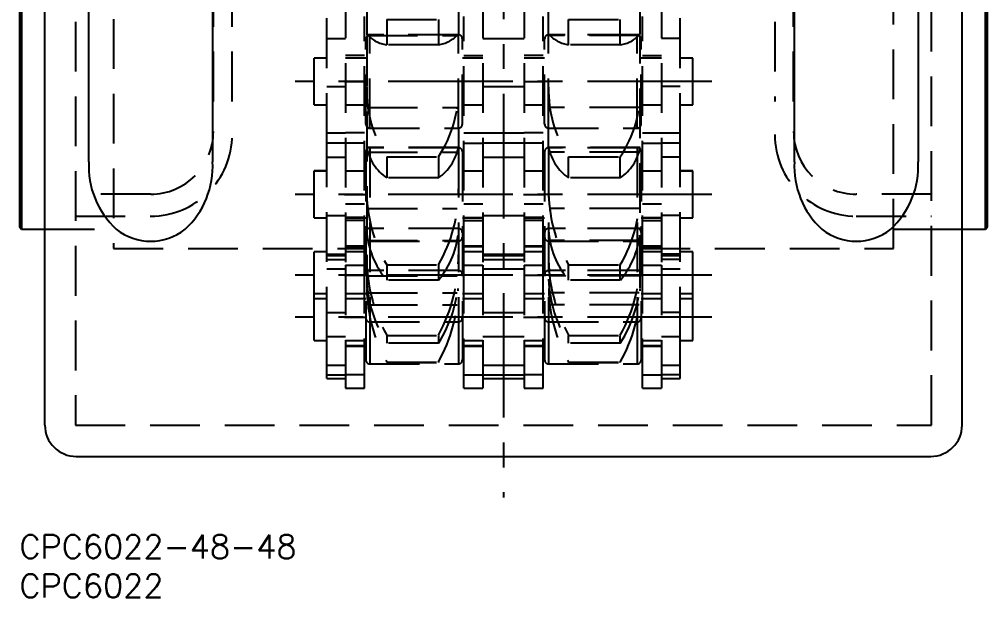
# Model space of a CAD drawing. Extents: x -8 to 371, y -8 to 402.
# Drawn here: x 0 to 123.5, y -8 to 65.7 of the extents above; entities that cross this region are included whole.
import ezdxf

# ---------------------------------------------------------------- set-up
doc = ezdxf.new("R2010")
doc.units = 0
doc.header["$LTSCALE"] = 0.5
doc.linetypes.add('CENTER', pattern=[50.8, 31.75, -6.35, 6.35, -6.35])
doc.linetypes.add('DASHED', pattern=[19.05, 12.7, -6.35])
for name, color, linetype in [('MSM_CENTER', 1, 'CENTER'), ('MSM_CONTINUOUS', 7, 'CONTINUOUS'), ('MSM_DASHED', 4, 'DASHED'), ('MSM_PART_NUMBER', 7, 'CONTINUOUS')]:
    doc.layers.add(name, color=color, linetype=linetype)
doc.styles.get("Standard").update_dxf_attribs({"font": 'txt.shx', "height": 3, "bigfont": 'bigfont.shx'})

msp = doc.modelspace()

# ---------------------------------------------------------------- linework, layer by layer
at = {"layer": 'MSM_CENTER'}
for p, q in [((61.75, 183.23), (61.75, 4.77)), ((88.32, 57.82), (35.18, 57.82)), ((88.32, 57.81), (35.18, 57.81)), ((41.48, 57.81), (44.12, 57.81)), ((59.22, 57.81), (56.58, 57.81)), ((64.28, 57.81), (66.92, 57.81)), ((82.02, 57.81), (79.38, 57.81)), ((88.32, 43.42), (35.18, 43.42)), ((88.32, 43.41), (35.18, 43.41)), ((41.48, 43.41), (44.12, 43.41)), ((59.22, 43.41), (56.58, 43.41)), ((64.28, 43.41), (66.92, 43.41)), ((82.02, 43.41), (79.38, 43.41)), ((88.32, 33.12), (35.18, 33.12)), ((88.32, 33.11), (35.18, 33.11)), ((41.48, 33.12), (44.12, 33.12)), ((59.22, 33.12), (56.58, 33.12)), ((64.28, 33.12), (66.92, 33.12)), ((82.02, 33.12), (79.38, 33.12)), ((88.32, 27.75), (35.18, 27.75)), ((41.48, 27.75), (44.12, 27.75)), ((59.22, 27.75), (56.58, 27.75)), ((64.28, 27.75), (66.92, 27.75)), ((82.02, 27.75), (79.38, 27.75))]:
    msp.add_line(p, q, dxfattribs=at)
at = {"layer": 'MSM_CONTINUOUS'}
for p, q in [((0, 148.72), (0, 39.28)), ((0.28, 149), (0.28, 39)), ((123.22, 39), (123.22, 149)), ((123.5, 39.28), (123.5, 148.72)), ((3.25, 14), (3.25, 94)), ((120.25, 14), (120.25, 94)), ((8.85, 47.57), (8.85, 85.6)), ((24.65, 85.6), (24.65, 47.57)), ((98.85, 47.57), (98.85, 85.6)), ((114.65, 85.6), (114.65, 47.57)), ((0, 39.28), (0.28, 39)), ((0.28, 39), (3.25, 39)), ((120.25, 39), (123.22, 39)), ((123.22, 39), (123.5, 39.28)), ((7.25, 10), (116.25, 10))]:
    msp.add_line(p, q, dxfattribs=at)
for centre, radius, start, end in [((19.8, 47.02), 10.96, 177.1143, 227.2696), ((13.7, 47.02), 10.96, 312.7304, 2.8857), ((109.8, 47.02), 10.96, 177.1143, 227.2696), ((103.7, 47.02), 10.96, 312.7304, 2.8857), ((16.75, 44.54), 7.1, 231.8066, 308.1934), ((106.75, 44.54), 7.1, 231.8066, 308.1934), ((7.25, 14), 4, 180, 270), ((116.25, 14), 4, 270, 0)]:
    msp.add_arc(centre, radius, start, end, dxfattribs=at)
at = {"layer": 'MSM_DASHED'}
for p, q in [((12, 151.5), (12, 36.5)), ((111.5, 36.5), (111.5, 151.5)), ((44.3, 124.22), (44.3, 63.74)), ((79.2, 63.78), (79.2, 124.26)), ((7.15, 94), (7.15, 14)), ((24.75, 55.27), (24.75, 94)), ((27.15, 55.27), (27.15, 94)), ((96.35, 94), (96.35, 55.27)), ((98.75, 55.27), (98.75, 94)), ((116.35, 14), (116.35, 94)), ((39.2, 49.99), (39.2, 82.96)), ((84.3, 49.99), (84.3, 82.96)), ((41.6, 69.68), (41.6, 34.37)), ((56, 69.18), (56, 63.76)), ((59.1, 69.68), (59.1, 34.37)), ((64.4, 69.68), (64.4, 34.37)), ((67.5, 63.76), (67.5, 69.18)), ((81.9, 69.68), (81.9, 34.37)), ((44, 34.37), (44, 66.09)), ((46.85, 65.73), (53.45, 65.73)), ((46.85, 65.73), (46.85, 62.47)), ((53.45, 65.73), (53.45, 62.47)), ((56.7, 34.37), (56.7, 66.09)), ((66.8, 34.37), (66.8, 66.09)), ((70.05, 62.47), (70.05, 65.73)), ((70.05, 65.73), (76.65, 65.73)), ((76.65, 62.47), (76.65, 65.73)), ((79.5, 34.37), (79.5, 66.09)), ((39.2, 63.28), (41.6, 63.28)), ((39.2, 63.27), (41.6, 63.27)), ((44.2, 63.27), (44.2, 63.26)), ((44.2, 52.35), (44.2, 63.26)), ((44.3, 63.5), (44.3, 31.52)), ((55.95, 63.77), (44.35, 63.77)), ((44.35, 63.77), (44.44, 63.69)), ((44.44, 63.69), (55.86, 63.69)), ((56, 63.77), (44.7, 63.77)), ((44.7, 63.77), (44.7, 63.76)), ((56, 63.76), (44.7, 63.76)), ((44.7, 51.85), (44.7, 63.76)), ((55.95, 63.77), (55.98, 63.75)), ((55.98, 63.75), (55.98, 63.73)), ((56, 51.85), (56, 63.76)), ((56.5, 63.27), (56.5, 63.26)), ((56.5, 52.35), (56.5, 63.26)), ((59.1, 63.28), (64.4, 63.28)), ((59.1, 63.27), (64.4, 63.27)), ((67, 63.27), (67, 63.26)), ((67, 52.35), (67, 63.26)), ((78.8, 63.77), (67.5, 63.77)), ((78.8, 63.76), (67.5, 63.76)), ((67.5, 51.85), (67.5, 63.76)), ((79.15, 63.77), (67.55, 63.77)), ((67.55, 63.77), (67.64, 63.69)), ((79.06, 63.69), (67.64, 63.69)), ((78.8, 63.77), (78.8, 63.76)), ((78.8, 51.85), (78.8, 63.76)), ((79.2, 31.52), (79.2, 63.5)), ((79.3, 63.27), (79.3, 63.26)), ((79.3, 52.35), (79.3, 63.26)), ((84.3, 63.28), (81.9, 63.28)), ((84.3, 63.27), (81.9, 63.27)), ((53.45, 62.47), (46.85, 62.47)), ((76.65, 62.47), (70.05, 62.47)), ((39.2, 60.8), (37.6, 60.8)), ((37.6, 60.79), (37.6, 60.8)), ((39.2, 60.79), (37.6, 60.79)), ((37.6, 54.83), (37.6, 60.79)), ((44, 61.14), (41.6, 61.14)), ((44, 61.13), (41.6, 61.13)), ((44.2, 60.8), (41.6, 60.8)), ((44, 60.79), (41.6, 60.79)), ((44.2, 60.79), (44, 60.79)), ((59.1, 60.8), (56.5, 60.8)), ((56.7, 60.79), (56.5, 60.79)), ((56.7, 61.14), (59.1, 61.14)), ((56.7, 61.13), (59.1, 61.13)), ((59.1, 60.79), (56.7, 60.79)), ((66.8, 61.14), (64.4, 61.14)), ((66.8, 61.13), (64.4, 61.13)), ((67, 60.8), (64.4, 60.8)), ((66.8, 60.79), (64.4, 60.79)), ((67, 60.79), (66.8, 60.79)), ((81.9, 60.8), (79.3, 60.8)), ((79.5, 60.79), (79.3, 60.79)), ((79.5, 61.14), (81.9, 61.14)), ((79.5, 61.13), (81.9, 61.13)), ((81.9, 60.79), (79.5, 60.79)), ((85.9, 60.8), (84.3, 60.8)), ((85.9, 60.79), (84.3, 60.79)), ((85.9, 60.79), (85.9, 60.8)), ((85.9, 54.83), (85.9, 60.79)), ((39.2, 57.16), (41.6, 57.16)), ((39.2, 57.15), (41.6, 57.15)), ((59.1, 57.16), (64.4, 57.16)), ((59.1, 57.15), (64.4, 57.15)), ((84.3, 57.16), (81.9, 57.16)), ((84.3, 57.15), (81.9, 57.15)), ((37.6, 54.84), (39.2, 54.84)), ((37.6, 54.83), (39.2, 54.83)), ((41.6, 54.84), (44.2, 54.84)), ((41.6, 54.83), (44, 54.83)), ((44, 54.83), (44.2, 54.83)), ((44.44, 54.5), (55.86, 54.5)), ((55.83, 54.31), (55.86, 54.5)), ((56.5, 54.84), (59.1, 54.84)), ((56.5, 54.83), (56.7, 54.83)), ((56.7, 54.83), (59.1, 54.83)), ((64.4, 54.84), (67, 54.84)), ((64.4, 54.83), (66.8, 54.83)), ((66.8, 54.83), (67, 54.83)), ((79.06, 54.5), (67.64, 54.5)), ((79.3, 54.84), (81.9, 54.84)), ((79.3, 54.83), (79.5, 54.83)), ((79.5, 54.83), (81.9, 54.83)), ((84.3, 54.84), (85.9, 54.84)), ((84.3, 54.83), (85.9, 54.83)), ((41.6, 51.24), (39.2, 51.24)), ((41.6, 51.23), (39.2, 51.23)), ((44, 51.27), (41.6, 51.27)), ((44, 51.26), (41.6, 51.26)), ((44.7, 51.86), (56, 51.86)), ((44.7, 51.85), (56, 51.85)), ((56, 51.85), (56, 49.37)), ((56.7, 51.27), (59.1, 51.27)), ((56.7, 51.26), (59.1, 51.26)), ((64.4, 51.24), (59.1, 51.24)), ((64.4, 51.23), (59.1, 51.23)), ((66.8, 51.27), (64.4, 51.27)), ((66.8, 51.26), (64.4, 51.26)), ((67.5, 51.86), (78.8, 51.86)), ((67.5, 51.85), (78.8, 51.85)), ((67.5, 49.37), (67.5, 51.85)), ((79.5, 51.27), (81.9, 51.27)), ((79.5, 51.26), (81.9, 51.26)), ((84.3, 51.24), (81.9, 51.24)), ((84.3, 51.23), (81.9, 51.23)), ((39.2, 50), (41.6, 50)), ((39.2, 25.29), (39.2, 49.99)), ((39.2, 49.99), (41.6, 49.99)), ((44, 49.96), (41.6, 49.96)), ((44, 49.95), (41.6, 49.95)), ((56.7, 49.96), (59.1, 49.96)), ((56.7, 49.95), (59.1, 49.95)), ((59.1, 50), (64.4, 50)), ((59.1, 49.99), (64.4, 49.99)), ((66.8, 49.96), (64.4, 49.96)), ((66.8, 49.95), (64.4, 49.95)), ((79.5, 49.96), (81.9, 49.96)), ((79.5, 49.95), (81.9, 49.95)), ((81.9, 50), (84.3, 50)), ((81.9, 49.99), (84.3, 49.99)), ((84.3, 25.29), (84.3, 49.99)), ((39.2, 48.18), (41.6, 48.18)), ((39.2, 48.18), (41.6, 48.18)), ((44.2, 48.87), (44.2, 27.66)), ((44.2, 48.87), (44.2, 48.87)), ((56, 49.38), (44.3, 49.38)), ((44.44, 48.79), (55.86, 48.79)), ((56, 49.37), (44.7, 49.37)), ((44.7, 49.37), (44.7, 27.16)), ((56, 49.37), (44.7, 49.37)), ((44.7, 49.37), (44.7, 49.37)), ((46.85, 48.22), (46.85, 45.51)), ((46.85, 48.22), (53.45, 48.22)), ((53.45, 48.22), (53.45, 45.51)), ((56, 49.37), (56, 27.16)), ((56.5, 48.87), (56.5, 27.66)), ((56.5, 48.87), (56.5, 48.87)), ((59.1, 48.18), (64.4, 48.18)), ((59.1, 48.18), (64.4, 48.18)), ((67, 48.87), (67, 27.66)), ((67, 48.87), (67, 48.87)), ((79.2, 49.38), (67.5, 49.38)), ((78.8, 49.37), (67.5, 49.37)), ((67.5, 49.37), (67.5, 27.16)), ((78.8, 49.37), (67.5, 49.37)), ((79.06, 48.79), (67.64, 48.79)), ((70.05, 48.22), (76.65, 48.22)), ((70.05, 45.51), (70.05, 48.22)), ((76.65, 45.51), (76.65, 48.22)), ((78.8, 49.37), (78.8, 27.16)), ((78.8, 49.37), (78.8, 49.37)), ((79.3, 48.87), (79.3, 27.66)), ((79.3, 48.87), (79.3, 48.87)), ((84.3, 48.18), (81.9, 48.18)), ((84.3, 48.18), (81.9, 48.18)), ((39.2, 46.4), (37.6, 46.4)), ((37.6, 46.39), (37.6, 46.4)), ((39.2, 46.39), (37.6, 46.39)), ((37.6, 40.43), (37.6, 46.39)), ((44.2, 46.39), (41.6, 46.39)), ((44, 46.39), (41.6, 46.39)), ((44.2, 46.4), (44, 46.4)), ((56.7, 46.4), (56.5, 46.4)), ((59.1, 46.39), (56.5, 46.39)), ((59.1, 46.39), (56.7, 46.39)), ((67, 46.39), (64.4, 46.39)), ((66.8, 46.39), (64.4, 46.39)), ((67, 46.4), (66.8, 46.4)), ((79.5, 46.4), (79.3, 46.4)), ((81.9, 46.39), (79.3, 46.39)), ((81.9, 46.39), (79.5, 46.39)), ((85.9, 46.4), (84.3, 46.4)), ((85.9, 46.39), (84.3, 46.39)), ((85.9, 46.39), (85.9, 46.4)), ((85.9, 40.43), (85.9, 46.39)), ((53.45, 45.51), (46.85, 45.51)), ((76.65, 45.51), (70.05, 45.51)), ((16.75, 43.44), (7.15, 43.44)), ((116.35, 43.44), (106.75, 43.44)), ((44, 42.16), (41.6, 42.16)), ((44, 42.16), (41.6, 42.16)), ((59.1, 42.16), (56.7, 42.16)), ((59.1, 42.16), (56.7, 42.16)), ((66.8, 42.16), (64.4, 42.16)), ((66.8, 42.16), (64.4, 42.16)), ((81.9, 42.16), (79.5, 42.16)), ((81.9, 42.16), (79.5, 42.16)), ((44.44, 41.63), (55.86, 41.63)), ((67.64, 41.63), (67.68, 41.37)), ((79.06, 41.63), (67.64, 41.63)), ((7.15, 40.63), (16.75, 40.63)), ((37.6, 40.44), (39.2, 40.44)), ((37.6, 40.43), (39.2, 40.43)), ((39.2, 40.74), (41.6, 40.74)), ((39.2, 40.73), (41.6, 40.73)), ((44, 40.46), (41.6, 40.46)), ((44, 40.46), (41.6, 40.46)), ((41.6, 40.43), (44.2, 40.43)), ((41.6, 40.43), (44, 40.43)), ((44, 40.09), (41.6, 40.09)), ((44, 40.09), (41.6, 40.09)), ((44, 40.44), (44.2, 40.44)), ((56.5, 40.44), (56.7, 40.44)), ((56.5, 40.43), (59.1, 40.43)), ((56.7, 40.46), (59.1, 40.46)), ((56.7, 40.46), (59.1, 40.46)), ((56.7, 40.43), (59.1, 40.43)), ((56.7, 40.09), (59.1, 40.09)), ((56.7, 40.09), (59.1, 40.09)), ((59.1, 40.74), (64.4, 40.74)), ((59.1, 40.73), (64.4, 40.73)), ((66.8, 40.46), (64.4, 40.46)), ((66.8, 40.46), (64.4, 40.46)), ((64.4, 40.43), (67, 40.43)), ((64.4, 40.43), (66.8, 40.43)), ((66.8, 40.09), (64.4, 40.09)), ((66.8, 40.09), (64.4, 40.09)), ((66.8, 40.44), (67, 40.44)), ((79.3, 40.44), (79.5, 40.44)), ((79.3, 40.43), (81.9, 40.43)), ((79.5, 40.46), (81.9, 40.46)), ((79.5, 40.46), (81.9, 40.46)), ((79.5, 40.43), (81.9, 40.43)), ((79.5, 40.09), (81.9, 40.09)), ((79.5, 40.09), (81.9, 40.09)), ((84.3, 40.74), (81.9, 40.74)), ((84.3, 40.73), (81.9, 40.73)), ((84.3, 40.44), (85.9, 40.44)), ((84.3, 40.43), (85.9, 40.43)), ((106.75, 40.63), (116.35, 40.63)), ((3.25, 39), (7.15, 39)), ((3.25, 39), (12, 39)), ((56, 39.08), (44.3, 39.08)), ((56, 39.07), (44.7, 39.07)), ((56, 39.07), (44.7, 39.07)), ((79.2, 39.08), (67.5, 39.08)), ((78.8, 39.07), (67.5, 39.07)), ((78.8, 39.07), (67.5, 39.07)), ((111.5, 39), (120.25, 39)), ((116.35, 39), (120.25, 39)), ((44.44, 37.55), (55.86, 37.55)), ((44.7, 37.46), (56, 37.46)), ((44.7, 37.46), (56, 37.46)), ((55.86, 37.55), (55.84, 37.46)), ((67.5, 37.46), (78.8, 37.46)), ((67.5, 37.46), (78.8, 37.46)), ((79.06, 37.55), (67.64, 37.55)), ((67.66, 37.46), (67.64, 37.55)), ((12, 36.5), (44.3, 36.5)), ((39.2, 36.1), (37.6, 36.1)), ((37.6, 36.09), (37.6, 36.1)), ((39.2, 36.09), (37.6, 36.09)), ((37.6, 30.13), (37.6, 36.09)), ((44, 36.8), (41.6, 36.8)), ((44, 36.79), (41.6, 36.79)), ((44, 36.78), (41.6, 36.78)), ((44, 36.78), (41.6, 36.78)), ((41.6, 36.76), (44, 36.76)), ((41.6, 36.75), (44, 36.75)), ((44.2, 36.1), (41.6, 36.1)), ((44, 36.1), (41.6, 36.1)), ((44.2, 36.09), (44, 36.09)), ((59.1, 36.1), (56.5, 36.1)), ((56.7, 36.09), (56.5, 36.09)), ((59.1, 36.8), (56.7, 36.8)), ((59.1, 36.79), (56.7, 36.79)), ((56.7, 36.78), (59.1, 36.78)), ((56.7, 36.78), (59.1, 36.78)), ((56.7, 36.76), (59.1, 36.76)), ((56.7, 36.75), (59.1, 36.75)), ((59.1, 36.1), (56.7, 36.1)), ((66.8, 36.8), (64.4, 36.8)), ((66.8, 36.79), (64.4, 36.79)), ((66.8, 36.78), (64.4, 36.78)), ((66.8, 36.78), (64.4, 36.78)), ((64.4, 36.76), (66.8, 36.76)), ((64.4, 36.75), (66.8, 36.75)), ((67, 36.1), (64.4, 36.1)), ((66.8, 36.1), (64.4, 36.1)), ((67, 36.09), (66.8, 36.09)), ((79.2, 36.5), (111.5, 36.5)), ((81.9, 36.1), (79.3, 36.1)), ((79.5, 36.09), (79.3, 36.09)), ((81.9, 36.8), (79.5, 36.8)), ((81.9, 36.79), (79.5, 36.79)), ((79.5, 36.78), (81.9, 36.78)), ((79.5, 36.78), (81.9, 36.78)), ((79.5, 36.76), (81.9, 36.76)), ((79.5, 36.75), (81.9, 36.75)), ((81.9, 36.1), (79.5, 36.1)), ((85.9, 36.1), (84.3, 36.1)), ((85.9, 36.09), (84.3, 36.09)), ((85.9, 36.09), (85.9, 36.1)), ((85.9, 30.13), (85.9, 36.09)), ((39.2, 35.8), (41.6, 35.8)), ((39.2, 35.79), (41.6, 35.79)), ((41.6, 35.57), (39.2, 35.57)), ((39.2, 35.11), (41.6, 35.11)), ((59.1, 35.8), (64.4, 35.8)), ((59.1, 35.79), (64.4, 35.79)), ((64.4, 35.57), (59.1, 35.57)), ((59.1, 35.11), (64.4, 35.11)), ((84.3, 35.8), (81.9, 35.8)), ((84.3, 35.79), (81.9, 35.79)), ((84.3, 35.57), (81.9, 35.57)), ((84.3, 35.11), (81.9, 35.11)), ((39.2, 33.91), (41.6, 33.91)), ((41.6, 34.37), (41.6, 18.7)), ((41.6, 34.37), (44, 34.37)), ((41.6, 34.37), (44, 34.37)), ((44, 18.7), (44, 34.37)), ((56, 33.71), (44.3, 33.71)), ((56, 33.71), (44.7, 33.71)), ((46.85, 34.42), (53.45, 34.42)), ((46.85, 34.42), (46.85, 32.48)), ((53.45, 34.42), (53.45, 32.48)), ((56.7, 18.7), (56.7, 34.37)), ((56.7, 34.37), (59.1, 34.37)), ((56.7, 34.37), (59.1, 34.37)), ((59.1, 34.37), (59.1, 18.7)), ((59.1, 33.91), (64.4, 33.91)), ((64.4, 34.37), (64.4, 18.7)), ((64.4, 34.37), (66.8, 34.37)), ((64.4, 34.37), (66.8, 34.37)), ((66.8, 18.7), (66.8, 34.37)), ((78.8, 33.71), (67.5, 33.71)), ((79.2, 33.71), (67.5, 33.71)), ((70.05, 34.42), (76.65, 34.42)), ((70.05, 32.48), (70.05, 34.42)), ((76.65, 32.48), (76.65, 34.42)), ((79.5, 18.7), (79.5, 34.37)), ((79.5, 34.37), (81.9, 34.37)), ((79.5, 34.37), (81.9, 34.37)), ((81.9, 34.37), (81.9, 18.7)), ((81.9, 33.91), (84.3, 33.91)), ((44.44, 33.01), (55.86, 33.01)), ((53.45, 32.48), (46.85, 32.48)), ((79.06, 33.01), (67.64, 33.01)), ((76.65, 32.48), (70.05, 32.48)), ((44.44, 30.88), (55.86, 30.88)), ((79.06, 30.88), (67.64, 30.88)), ((39.2, 30.73), (37.6, 30.73)), ((37.6, 30.14), (39.2, 30.14)), ((37.6, 30.13), (39.2, 30.13)), ((37.6, 24.77), (37.6, 30.13)), ((44, 30.73), (41.6, 30.73)), ((44.2, 30.73), (41.6, 30.73)), ((41.6, 30.14), (44.2, 30.14)), ((41.6, 30.14), (44, 30.14)), ((44, 30.13), (44.2, 30.13)), ((59.1, 30.73), (56.5, 30.73)), ((56.5, 30.14), (59.1, 30.14)), ((56.5, 30.13), (56.7, 30.13)), ((59.1, 30.73), (56.7, 30.73)), ((56.7, 30.14), (59.1, 30.14)), ((66.8, 30.73), (64.4, 30.73)), ((67, 30.73), (64.4, 30.73)), ((64.4, 30.14), (67, 30.14)), ((64.4, 30.14), (66.8, 30.14)), ((66.8, 30.13), (67, 30.13)), ((81.9, 30.73), (79.3, 30.73)), ((79.3, 30.14), (81.9, 30.14)), ((79.3, 30.13), (79.5, 30.13)), ((81.9, 30.73), (79.5, 30.73)), ((79.5, 30.14), (81.9, 30.14)), ((85.9, 30.73), (84.3, 30.73)), ((84.3, 30.14), (85.9, 30.14)), ((84.3, 30.13), (85.9, 30.13)), ((85.9, 24.77), (85.9, 30.13)), ((44.44, 29.32), (55.86, 29.32)), ((79.06, 29.32), (67.64, 29.32)), ((39.2, 28.35), (41.6, 28.35)), ((39.2, 28.35), (41.6, 28.35)), ((44.2, 27.66), (44.2, 22.3)), ((56.5, 27.66), (56.5, 22.3)), ((59.1, 28.35), (64.4, 28.35)), ((59.1, 28.35), (64.4, 28.35)), ((67, 27.66), (67, 22.3)), ((79.3, 27.66), (79.3, 22.3)), ((84.3, 28.35), (81.9, 28.35)), ((84.3, 28.35), (81.9, 28.35)), ((44.7, 27.16), (56, 27.16)), ((44.7, 27.16), (56, 27.16)), ((44.7, 27.16), (44.7, 21.8)), ((56, 27.16), (56, 21.8)), ((67.5, 27.16), (78.8, 27.16)), ((67.5, 27.16), (78.8, 27.16)), ((67.5, 27.16), (67.5, 21.8)), ((78.8, 27.16), (78.8, 21.8)), ((37.6, 24.77), (39.2, 24.77)), ((39.2, 25.3), (41.6, 25.3)), ((39.2, 25.29), (41.6, 25.29)), ((39.2, 19.93), (39.2, 25.29)), ((41.6, 24.77), (44, 24.77)), ((41.6, 24.77), (44.2, 24.77)), ((46.85, 25.44), (53.45, 25.44)), ((46.85, 25.44), (46.85, 24.43)), ((53.45, 25.44), (53.45, 24.43)), ((56.5, 24.77), (59.1, 24.77)), ((56.7, 24.77), (59.1, 24.77)), ((59.1, 25.3), (64.4, 25.3)), ((59.1, 25.29), (64.4, 25.29)), ((64.4, 24.77), (66.8, 24.77)), ((64.4, 24.77), (67, 24.77)), ((70.05, 25.44), (76.65, 25.44)), ((70.05, 24.43), (70.05, 25.44)), ((76.65, 24.43), (76.65, 25.44)), ((79.3, 24.77), (81.9, 24.77)), ((79.5, 24.77), (81.9, 24.77)), ((81.9, 25.3), (84.3, 25.3)), ((81.9, 25.29), (84.3, 25.29)), ((84.3, 19.93), (84.3, 25.29)), ((84.3, 24.77), (85.9, 24.77)), ((44, 24.11), (41.6, 24.11)), ((44, 24.11), (41.6, 24.11)), ((44, 24.09), (41.6, 24.09)), ((44, 24.08), (41.6, 24.08)), ((41.6, 24.07), (44, 24.07)), ((41.6, 24.07), (44, 24.07)), ((53.45, 24.43), (46.85, 24.43)), ((59.1, 24.11), (56.7, 24.11)), ((59.1, 24.11), (56.7, 24.11)), ((56.7, 24.09), (59.1, 24.09)), ((56.7, 24.08), (59.1, 24.08)), ((56.7, 24.07), (59.1, 24.07)), ((56.7, 24.07), (59.1, 24.07)), ((66.8, 24.11), (64.4, 24.11)), ((66.8, 24.11), (64.4, 24.11)), ((66.8, 24.09), (64.4, 24.09)), ((66.8, 24.08), (64.4, 24.08)), ((64.4, 24.07), (66.8, 24.07)), ((64.4, 24.07), (66.8, 24.07)), ((76.65, 24.43), (70.05, 24.43)), ((81.9, 24.11), (79.5, 24.11)), ((81.9, 24.11), (79.5, 24.11)), ((79.5, 24.09), (81.9, 24.09)), ((79.5, 24.08), (81.9, 24.08)), ((79.5, 24.07), (81.9, 24.07)), ((79.5, 24.07), (81.9, 24.07)), ((41.6, 21.59), (39.2, 21.59)), ((44.7, 21.8), (56, 21.8)), ((46.85, 22.02), (53.45, 22.02)), ((46.85, 22.02), (46.85, 22)), ((46.85, 22), (53.45, 22)), ((53.45, 22.02), (53.45, 22)), ((64.4, 21.59), (59.1, 21.59)), ((67.5, 21.8), (78.8, 21.8)), ((70.05, 22.02), (76.65, 22.02)), ((70.05, 22), (70.05, 22.02)), ((70.05, 22), (76.65, 22)), ((76.65, 22), (76.65, 22.02)), ((84.3, 21.59), (81.9, 21.59)), ((39.2, 20.39), (41.6, 20.39)), ((39.2, 19.93), (41.6, 19.93)), ((44, 20.41), (41.6, 20.41)), ((44, 20.4), (41.6, 20.4)), ((56.7, 20.41), (59.1, 20.41)), ((56.7, 20.4), (59.1, 20.4)), ((59.1, 20.39), (64.4, 20.39)), ((59.1, 19.93), (64.4, 19.93)), ((66.8, 20.41), (64.4, 20.41)), ((66.8, 20.4), (64.4, 20.4)), ((79.5, 20.41), (81.9, 20.41)), ((79.5, 20.4), (81.9, 20.4)), ((84.3, 20.39), (81.9, 20.39)), ((81.9, 19.93), (84.3, 19.93)), ((41.6, 18.71), (44, 18.71)), ((41.6, 18.7), (44, 18.7)), ((56.7, 18.71), (59.1, 18.71)), ((56.7, 18.7), (59.1, 18.7)), ((64.4, 18.71), (66.8, 18.71)), ((64.4, 18.7), (66.8, 18.7)), ((79.5, 18.71), (81.9, 18.71)), ((79.5, 18.7), (81.9, 18.7)), ((7.15, 14), (116.35, 14))]:
    msp.add_line(p, q, dxfattribs=at)
for centre, radius, start, end in [((44.7, 63.27), 0.5, 90, 180), ((44.7, 63.26), 0.5, 90, 180), ((47.55, 66.86), 4.44, 223.99, 260.9486), ((52.75, 66.86), 4.44, 279.0514, 316.01), ((56, 63.27), 0.5, 0, 90), ((56, 63.26), 0.5, 0, 90), ((67.5, 63.27), 0.5, 90, 180), ((67.5, 63.26), 0.5, 90, 180), ((70.75, 66.86), 4.44, 223.99, 260.9486), ((75.95, 66.86), 4.44, 279.0514, 316.01), ((78.8, 63.27), 0.5, 0, 90), ((78.8, 63.26), 0.5, 0, 90), ((59.35, 56.61), 15.05, 178.262, 213.8996), ((40.95, 56.61), 15.05, 326.1004, 1.738), ((82.55, 56.61), 15.05, 178.262, 213.8996), ((64.15, 56.61), 15.05, 326.1004, 1.738), ((44.7, 52.36), 0.5, 180, 270), ((44.7, 52.35), 0.5, 180, 270), ((56, 52.36), 0.5, 270, 0), ((56, 52.35), 0.5, 270, 0), ((67.5, 52.36), 0.5, 180, 270), ((67.5, 52.35), 0.5, 180, 270), ((78.8, 52.36), 0.5, 270, 0), ((78.8, 52.35), 0.5, 270, 0), ((16.75, 51.44), 8, 270, 0), ((16.75, 51.03), 10.4, 270, 0), ((106.75, 51.03), 10.4, 180, 270), ((106.75, 51.44), 8, 180, 270), ((44.7, 48.87), 0.5, 90, 180), ((44.7, 48.87), 0.5, 90, 180), ((50.45, 50.66), 6.28, 192.008, 235.0543), ((49.85, 50.66), 6.28, 304.9457, 347.992), ((56, 48.87), 0.5, 0, 90), ((56, 48.87), 0.5, 0, 90), ((67.5, 48.87), 0.5, 90, 180), ((67.5, 48.87), 0.5, 90, 180), ((73.65, 50.66), 6.28, 192.008, 235.0543), ((73.05, 50.66), 6.28, 304.9457, 347.992), ((78.8, 48.87), 0.5, 0, 90), ((78.8, 48.87), 0.5, 0, 90), ((63.26, 43.91), 18.96, 179.3131, 210.064), ((37.04, 43.91), 18.96, 329.936, 0.6869), ((86.46, 43.91), 18.96, 179.3131, 210.064), ((60.24, 43.91), 18.96, 329.936, 0.6869), ((44.7, 38.57), 0.5, 90, 180), ((44.7, 38.57), 0.5, 90, 180), ((55.27, 39.55), 11, 183.5703, 220.0077), ((45.03, 39.55), 11, 319.9923, 356.4297), ((56, 38.57), 0.5, 0, 90), ((56, 38.57), 0.5, 0, 90), ((67.5, 38.57), 0.5, 90, 180), ((67.5, 38.57), 0.5, 90, 180), ((78.47, 39.55), 11, 183.5703, 220.0077), ((68.23, 39.55), 11, 319.9923, 356.4297), ((78.8, 38.57), 0.5, 0, 90), ((78.8, 38.57), 0.5, 0, 90), ((44.7, 37.96), 0.5, 180, 270), ((44.7, 37.96), 0.5, 180, 270), ((56, 37.96), 0.5, 270, 0), ((56, 37.96), 0.5, 270, 0), ((67.5, 37.96), 0.5, 180, 270), ((67.5, 37.96), 0.5, 180, 270), ((78.8, 37.96), 0.5, 270, 0), ((78.8, 37.96), 0.5, 270, 0), ((64.93, 35.39), 20.63, 179.1598, 208.8121), ((35.37, 35.39), 20.63, 331.1879, 0.8402), ((88.13, 35.39), 20.63, 179.1598, 208.8121), ((58.57, 35.39), 20.63, 331.1879, 0.8402), ((44.7, 33.21), 0.5, 90, 180), ((56, 33.21), 0.5, 0, 90), ((67.5, 33.21), 0.5, 90, 180), ((78.8, 33.21), 0.5, 0, 90), ((60.51, 33.18), 16.22, 182.0931, 212.6224), ((39.79, 33.18), 16.22, 327.3776, 357.9069), ((83.71, 33.18), 16.22, 182.0931, 212.6224), ((62.99, 33.18), 16.22, 327.3776, 357.9069), ((64.05, 31.73), 19.74, 180.9648, 209.4397), ((36.25, 31.73), 19.74, 330.5603, 359.0352), ((87.25, 31.73), 19.74, 180.9648, 209.4397), ((59.45, 31.73), 19.74, 330.5603, 359.0352), ((44.7, 27.66), 0.5, 180, 270), ((44.7, 27.66), 0.5, 180, 270), ((56, 27.66), 0.5, 270, 0), ((56, 27.66), 0.5, 270, 0), ((67.5, 27.66), 0.5, 180, 270), ((67.5, 27.66), 0.5, 180, 270), ((78.8, 27.66), 0.5, 270, 0), ((78.8, 27.66), 0.5, 270, 0), ((44.7, 22.3), 0.5, 180, 270), ((56, 22.3), 0.5, 270, 0), ((67.5, 22.3), 0.5, 180, 270), ((78.8, 22.3), 0.5, 270, 0)]:
    msp.add_arc(centre, radius, start, end, dxfattribs=at)

# ---------------------------------------------------------------- texts
at = {"layer": 'MSM_PART_NUMBER'}
for s, p in [('CPC6022-48-48', (0, -3)), ('CPC6022', (0, -8))]:
    msp.add_text(s, height=3, dxfattribs=at).set_placement(p)

doc.saveas('drawing.dxf')
